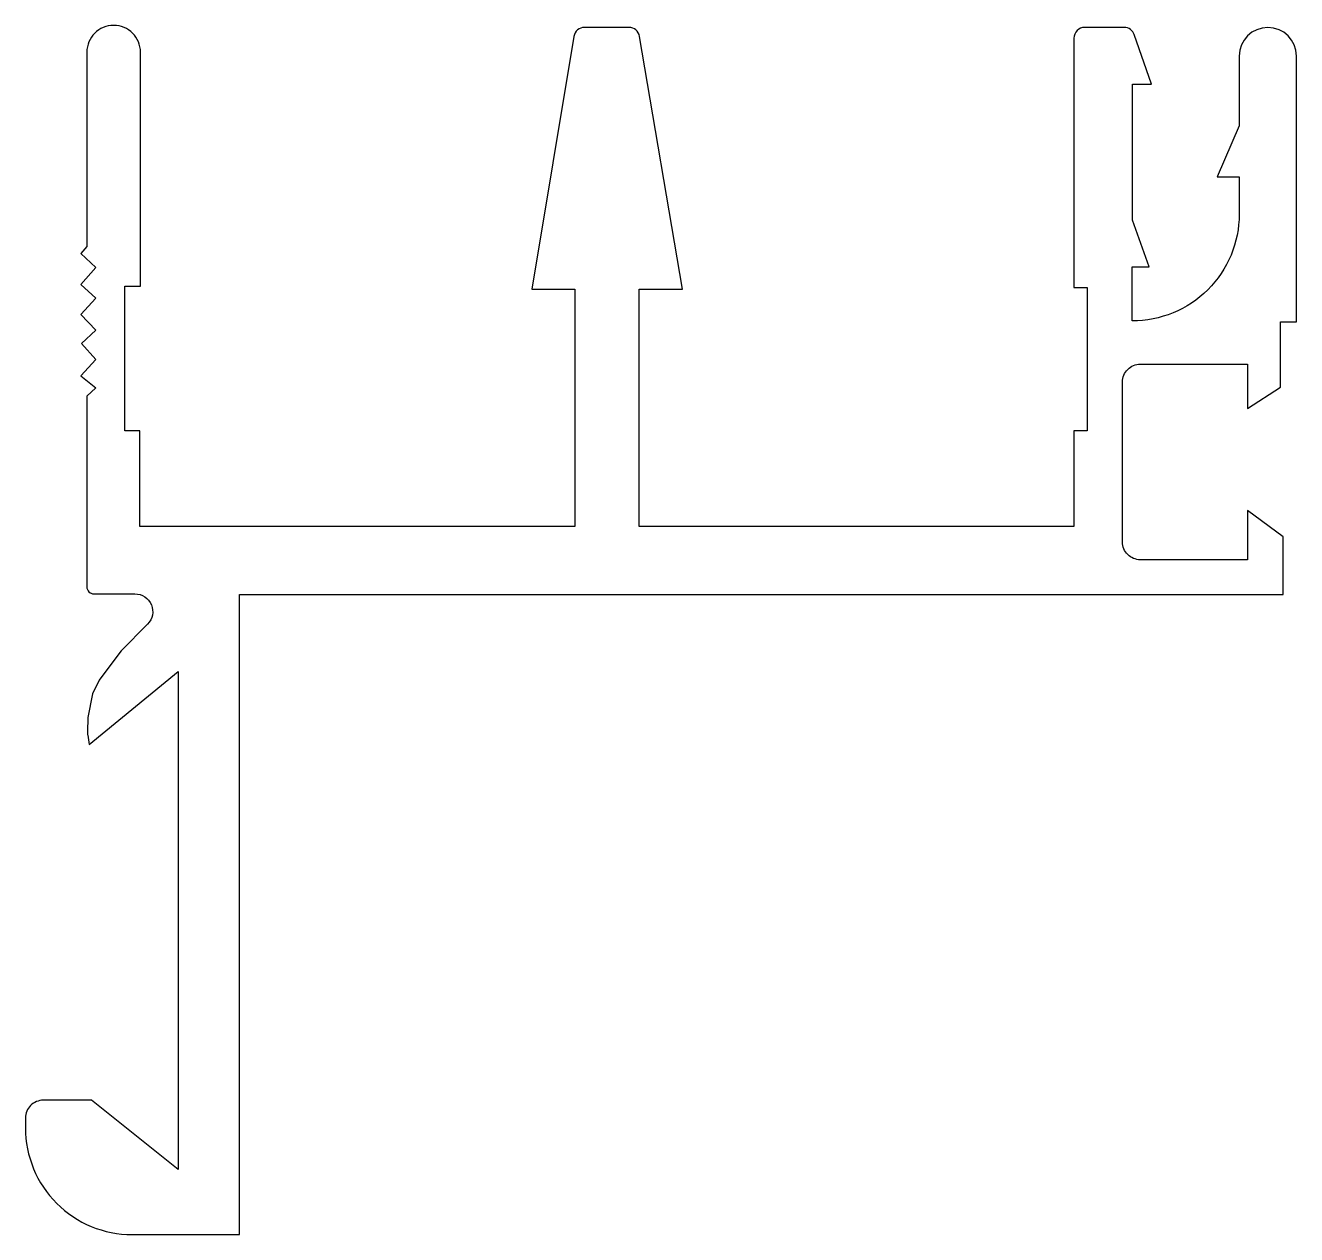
# Model space of a CAD drawing. Extents: x 587.4 to 623.1, y 569.8 to 603.7.
import ezdxf

# ---------------------------------------------------------------- set-up
doc = ezdxf.new("R2010")
doc.units = 0
doc.layers.get('0').update_dxf_attribs({"linetype": 'CONTINUOUS'})

msp = doc.modelspace()

# ---------------------------------------------------------------- linework, layer by layer
msp.add_lwpolyline([(593.402, 587.753), (622.738, 587.753), (622.738, 589.37), (621.735, 590.11), (621.735, 588.726), (618.726, 588.726, -0.414214), (618.226, 589.226), (618.226, 593.725, -0.414214), (618.726, 594.225), (621.735, 594.225), (621.735, 592.976), (622.665, 593.581), (622.665, 595.414), (623.118, 595.414), (623.117, 602.887, 0.998987), (621.505, 602.887), (621.505, 600.923), (620.884, 599.492), (621.505, 599.492), (621.505, 598.443, -0.415299), (618.494, 595.443), (618.494, 596.965), (618.973, 596.965), (618.504, 598.27), (618.504, 602.101), (619.04, 602.101), (618.557, 603.49, 0.319375), (618.274, 603.692), (617.161, 603.692, 0.414214), (616.861, 603.392), (616.861, 596.381), (617.23, 596.381), (617.23, 592.348), (616.861, 592.348), (616.861, 589.66), (604.644, 589.66), (604.644, 596.334), (605.859, 596.334), (604.65, 603.442, 0.365685), (604.355, 603.692), (603.101, 603.692, 0.366748), (602.805, 603.441), (601.623, 596.334), (602.829, 596.334), (602.829, 589.66), (590.607, 589.66), (590.607, 592.348), (590.183, 592.348), (590.183, 596.417), (590.623, 596.417), (590.623, 602.999, 0.414214), (589.873, 603.749), (589.866, 603.749, 0.414214), (589.116, 602.999), (589.116, 597.583), (589.116, 597.532), (588.949, 597.338), (589.368, 596.946), (588.949, 596.467), (589.368, 596.084), (588.949, 595.626), (589.368, 595.182), (588.962, 594.802), (589.368, 594.358), (588.949, 593.9), (589.368, 593.56), (589.116, 593.325), (589.116, 587.967, 0.414214), (589.316, 587.767), (590.467, 587.767, -0.667502), (590.822, 586.914), (590.078, 586.167), (589.705, 585.664), (589.464, 585.338), (589.275, 584.96), (589.148, 584.295), (589.134, 583.889, 0.049564), (589.141, 583.79), (589.184, 583.53), (591.678, 585.587), (591.678, 571.587), (589.242, 573.53), (587.889, 573.53, 0.414214), (587.389, 573.03), (587.389, 572.753, 0.414214), (590.389, 569.753), (593.402, 569.753), (593.402, 587.749)], format="xyb")

doc.saveas('drawing.dxf')
